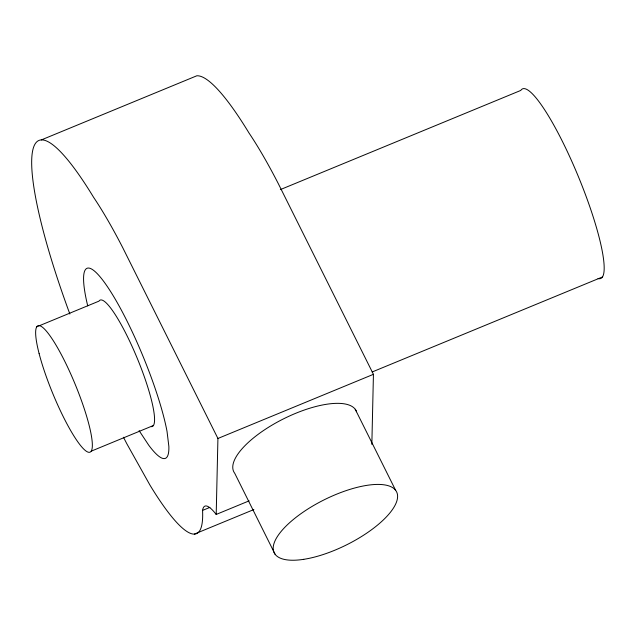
<?xml version="1.0" encoding="UTF-8"?>
<svg xmlns="http://www.w3.org/2000/svg" width="636" height="636" viewBox="0 0 636 636"><rect width="100%" height="100%" fill="white"/><g stroke="black" fill="none" stroke-linecap="round" stroke-linejoin="round"><path stroke-width="0.95" d="M123.479 437.242A217.17 38.454 67.6 0 0 126.882 443.864L150.001 485.181A184.241 32.627 67.6 0 0 202.566 510.406A76.392 13.531 67.6 0 1 216.2 514.445L217.925 438.474L122.669 247.539A176.943 31.331 67.6 0 0 93.556 197.255A217.17 38.454 67.6 0 0 32.635 150.827A217.17 38.454 67.6 0 0 69.857 314.009M371.845 444.373L373.435 374.326L278.178 183.391A176.943 31.331 67.6 0 0 249.074 133.107A217.17 38.454 67.6 0 0 196.81 75.787L41.3 139.936M280.341 189.615L520.797 90.423A102.555 18.158 67.6 0 1 578.816 177.675A102.555 18.158 67.6 0 1 598.023 278.528M36.777 326.793L98.985 301.13A68.37 12.108 67.6 0 1 136.804 357.241A68.37 12.108 67.6 0 1 151.376 426.684M91.25 451.155L153.451 425.492M372.14 371.988L602.507 276.962M217.925 438.474L373.435 374.326M202.566 510.406L209.88 507.385M216.2 514.445L249.129 500.858M194.417 534.073L253.875 509.547M139.117 430.636L148.784 445.28A102.809 18.206 67.6 0 0 168.858 446.385L167.037 431.47A102.809 18.206 67.6 0 0 110.775 291.805A102.809 18.206 67.6 0 0 87.712 305.844M355.214 409.25L395.64 490.324M275.142 554.346L234.716 473.263A68.37 25.154 -26.5 0 1 282.877 419.18A68.37 25.154 -26.5 0 1 356.573 411.723M303.738 559.33A68.37 25.154 -26.5 0 0 397.595 496.676A68.37 25.154 -26.5 0 0 304.835 510.994A68.37 25.154 -26.5 0 0 303.738 559.33M39.13 353.656A68.37 12.108 67.6 0 0 88.261 452.196A68.37 12.108 67.6 0 0 64.649 361.065A68.37 12.108 67.6 0 0 39.13 353.656"/></g></svg>
